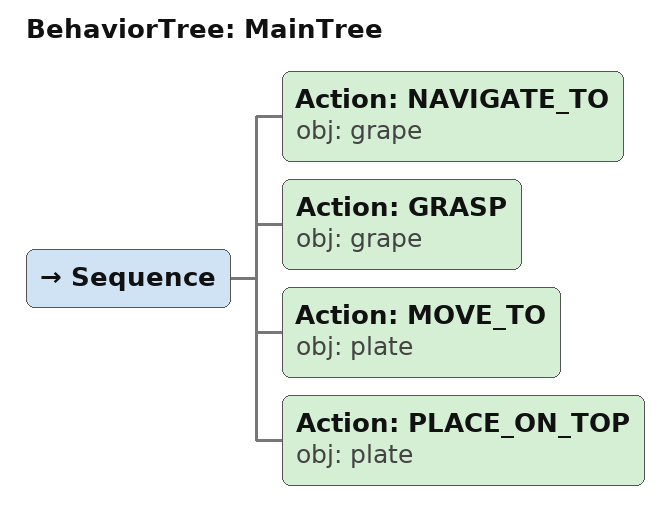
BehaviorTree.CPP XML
<root main_tree_to_execute="MainTree">
  <BehaviorTree ID="MainTree">
    <Sequence>
      <!-- Navigate to grape -->
      <Action ID="NAVIGATE_TO" obj="grape" />
      <!-- Grasp grape -->
      <Action ID="GRASP" obj="grape" />
      <!-- Move to plate -->
      <Action ID="MOVE_TO" obj="plate" />
      <!-- Place on plate -->
      <Action ID="PLACE_ON_TOP" obj="plate" />
    </Sequence>
  </BehaviorTree>
</root>
